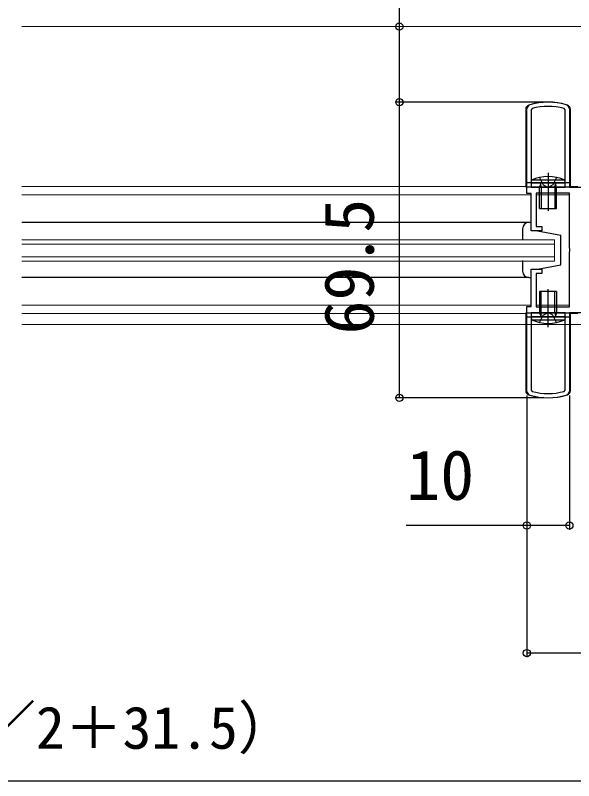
# Model space of a CAD drawing. Units: millimetres, scale not verified. Extents: x -700 to 700, y -1043 to 1038.
# Drawn here: x 367.6 to 499, y -870.5 to -690.6 of the extents above; entities that cross this region are included whole.
import ezdxf
from ezdxf.enums import TextEntityAlignment as Align

# ---------------------------------------------------------------- set-up
doc = ezdxf.new("R2010")
doc.units = ezdxf.units.MM
doc.header["$LTSCALE"] = 6
for name, color, linetype in [('0-2_YKK_11', 7, 'Continuous'), ('0-5_YKK_13', 4, 'Continuous'), ('0-7_YKK_D', 6, 'Continuous')]:
    doc.layers.add(name, color=color, linetype=linetype)
doc.layers.add('0-4_YKK_12', color=2, linetype='Continuous', lineweight=18)
doc.styles.add('ＭＳ ゴシック', font='')
doc.styles.get('ＭＳ ゴシック').set_extended_font_data('MS Gothic')

msp = doc.modelspace()

# ---------------------------------------------------------------- linework, layer by layer
at = {"layer": '0-2_YKK_11'}
for p, q in [((498, -712.634), (498, -731.05)), ((498, -731.05), (541.5, -731.05)), ((496.781, -779.03), (497, -778.741))]:
    msp.add_line(p, q, dxfattribs=at)
for points in [[(488, -778.966), (488, -759.1), (489, -759.1), (489, -750.3), (491.5, -750.3), (491.5, -751.3), (490.2, -751.3), (490.2, -759.15), (498, -759.15), (498, -746.258), (498.12, -746.075), (498.12, -745.525), (498, -745.342), (498, -732.45), (490.2, -732.45), (490.2, -740.3), (491.5, -740.3), (491.5, -741.3), (489, -741.3), (489, -732.5), (488, -732.5), (488, -712.634)], [(489.219, -712.57), (489, -712.859), (489, -731.05), (497, -731.05)], [(497, -731.05), (497, -712.859), (496.781, -712.57)], [(497, -778.741), (497, -760.55), (489, -760.55), (489, -778.741), (489.219, -779.03)], [(541.5, -760.55), (498, -760.55), (498, -778.966)]]:
    msp.add_lwpolyline(points, dxfattribs=at)
for centre, radius, start, end in [((489, -712.634), 1, 106.60153, 180), ((493, -726.05), 15, 73.39846, 106.60154), ((493, -726.05), 14, 74.33138, 105.66862), ((497, -712.634), 1, 360, 73.39847), ((489, -778.966), 1, 180, 253.39847), ((493, -765.55), 14, 254.33138, 285.66862), ((497, -778.966), 1, 286.60153, 0), ((493, -765.55), 15, 253.39846, 286.60154)]:
    msp.add_arc(centre, radius, start, end, dxfattribs=at)
at = {"layer": '0-4_YKK_12'}
for p, q in [((369.141, -730.9), (487.75, -730.9)), ((498.25, -730.9), (500, -730.9)), ((369.141, -732.8), (489, -732.8)), ((369.141, -744.398), (494.5, -744.398)), ((369.141, -747.398), (494.5, -747.398)), ((489, -758.8), (369.141, -758.8)), ((487.75, -760.7), (369.141, -760.7)), ((500, -760.7), (498.25, -760.7))]:
    msp.add_line(p, q, dxfattribs=at)
for points in [[(369.141, -693.3), (595, -693.3), (595, -763.3), (369.141, -763.3)], [(490.2, -732.8), (498, -732.8), (498, -758.8), (490.2, -758.8)], [(369.141, -743.398), (494.5, -743.398), (494.5, -748.398), (369.141, -748.398)]]:
    msp.add_lwpolyline(points, dxfattribs=at)
at = {"layer": '0-5_YKK_13'}
for p, q in [((487.75, -712.711), (487.75, -731.05)), ((498.25, -731.05), (498.25, -712.711)), ((493, -727.624), (493, -736.563)), ((498.25, -730.05), (487.75, -730.05)), ((489, -730.05), (489.056, -729.407)), ((489, -730.05), (497, -730.05)), ((496.944, -729.407), (489.056, -729.407)), ((491, -728.763), (491.855, -730.493)), ((491, -731.05), (491.259, -730.317)), ((491.379, -731.05), (491.268, -730.223)), ((495, -728.763), (494.145, -730.493)), ((494.621, -731.05), (494.732, -730.223)), ((495, -731.05), (494.741, -730.317)), ((497, -730.05), (496.944, -729.407)), ((498.25, -731.05), (487.75, -731.05)), ((491, -736.05), (491, -731.05)), ((495, -731.05), (491, -731.05)), ((491.379, -731.05), (491.379, -736.05)), ((491.855, -730.493), (493, -731.102)), ((494.145, -730.493), (493, -731.102)), ((494.621, -731.05), (494.621, -736.05)), ((488.5, -739.3), (369.141, -739.3)), ((487, -740.8), (487, -743.3)), ((490.5, -741.3), (489, -741.3)), ((490.5, -741.3), (496, -742.3)), ((496, -749.3), (496, -742.3)), ((487, -748.3), (487, -750.8)), ((490.5, -750.3), (496, -749.3)), ((488.5, -752.3), (369.141, -752.3)), ((491.379, -760.55), (491.379, -755.55)), ((493, -763.976), (493, -755.037)), ((494.621, -760.55), (494.621, -755.55)), ((495, -755.55), (495, -760.55)), ((487.75, -760.55), (487.75, -778.889)), ((487.75, -760.55), (498.25, -760.55)), ((491, -760.55), (491.259, -761.283)), ((491, -760.55), (495, -760.55)), ((491.379, -760.55), (491.268, -761.377)), ((491.855, -761.107), (493, -760.498)), ((494.145, -761.107), (493, -760.498)), ((494.621, -760.55), (494.732, -761.377)), ((495, -760.55), (494.741, -761.283)), ((498.25, -778.889), (498.25, -760.55)), ((487.75, -761.55), (498.25, -761.55)), ((497, -761.55), (489, -761.55)), ((489, -761.55), (489.056, -762.193)), ((489.056, -762.193), (496.944, -762.193)), ((491, -762.837), (491.855, -761.107)), ((495, -762.837), (494.145, -761.107)), ((497, -761.55), (496.944, -762.193))]:
    msp.add_line(p, q, dxfattribs=at)
for points in [[(491, -736.05), (495, -736.05), (495, -731.05)], [(489, -741.3), (489, -739.3), (488.5, -739.3)], [(488.5, -752.3), (489, -752.3), (489, -750.3), (490.5, -750.3)], [(495, -755.55), (491, -755.55), (491, -760.55)]]:
    msp.add_lwpolyline(points, dxfattribs=at)
for centre, radius, start, end in [((488.75, -712.711), 1, 107.67224, 180), ((493, -726.05), 15, 72.32776, 107.67224), ((497.25, -712.711), 1, 0, 72.32776), ((493, -738.05), 9.5, 65.47227, 114.52773), ((491.07, -730.25), 0.2, 340.57815, 90), ((494.93, -730.25), 0.2, 90, 199.42185), ((488.5, -740.8), 1.5, 90, 180), ((488.5, -750.8), 1.5, 180, 270), ((493, -753.55), 9.5, 245.47227, 294.52773), ((491.07, -761.35), 0.2, 270, 19.42185), ((494.93, -761.35), 0.2, 160.57815, 270), ((488.75, -778.889), 1, 180, 252.32776), ((497.25, -778.889), 1, 287.67224, 0), ((493, -765.55), 15, 252.32776, 287.67224)]:
    msp.add_arc(centre, radius, start, end, dxfattribs=at)
at = {"layer": '0-7_YKK_D'}
for p, q in [((458.75, -693.3), (459, -693.3)), ((492, -711.05), (457, -711.05)), ((492, -711.05), (457, -711.05)), ((458, -780.55), (458, -711.05)), ((492, -780.55), (457, -780.55)), ((488, -779.966), (488, -841.55)), ((488, -779.966), (488, -811.55)), ((498, -779.966), (498, -811.55)), ((535, -840.55), (488, -840.55)), ((192.5, -870.55), (543, -870.55))]:
    msp.add_line(p, q, dxfattribs=at)
for points in [[(458, -711.05), (458, -693.3), (458, -637.264)], [(498, -810.55), (488, -810.55), (459.6, -810.55)]]:
    msp.add_lwpolyline(points, dxfattribs=at)
for centre in [(458, -693.3), (458, -711.05), (458, -711.05), (458, -780.55), (488, -810.55), (498, -810.55), (488, -840.55)]:
    msp.add_circle(centre, 0.85, dxfattribs=at)

# ---------------------------------------------------------------- texts
at = {"layer": '0-7_YKK_D', "style": 'ＭＳ ゴシック'}
msp.add_text('69.5', height=11.73, rotation=90, dxfattribs=at).set_placement((455.5, -765.664), align=Align.BOTTOM_LEFT)
for s, height, p in [('10', 11.73, (459.645, -808.05)), ('SW＝WS＋33（規格品＝W1／2＋31.5）', 9.971, (209.418, -866.041))]:
    msp.add_text(s, height=height, dxfattribs=at).set_placement(p, align=Align.BOTTOM_LEFT)

doc.saveas('drawing.dxf')
